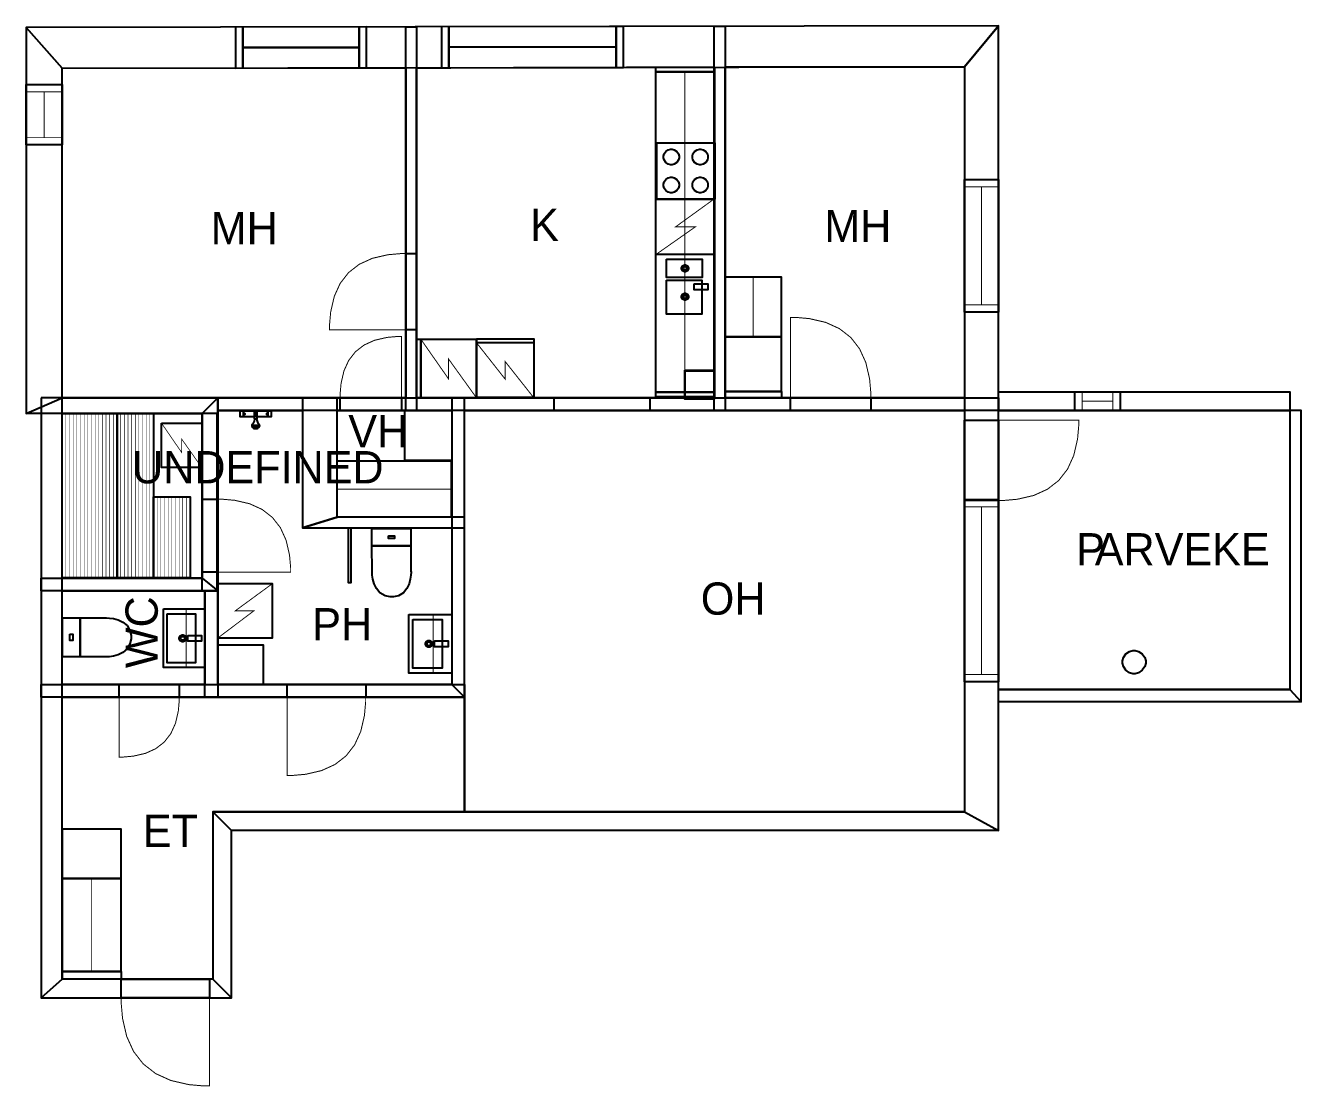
# Model space of a CAD drawing. Extents: x 1.4 to 15.1, y 0 to 11.3.
import ezdxf

# ---------------------------------------------------------------- set-up
doc = ezdxf.new("R2010")
doc.units = 0
doc.layers.get('0').update_dxf_attribs({"linetype": 'CONTINUOUS'})

msp = doc.modelspace()

# ---------------------------------------------------------------- linework, layer by layer
at = {"color": 0}
for points, const_width in [([(11.8216, 11.3091), (1.4496, 11.2925), (1.83501, 10.8556), (11.457, 10.871), (11.8216, 11.3091)], 0.00208), ([(1.4496, 11.2925), (1.4496, 7.17692), (1.83501, 7.34358), (1.83501, 10.8556), (1.4496, 11.2925)], 0.00208), ([(5.07904, 11.2983), (3.68272, 11.2961), (3.68343, 10.8586), (5.07981, 10.8608), (5.07904, 11.2983)], 0.01042), ([(5.07904, 11.2983), (3.68272, 11.2961), (3.68343, 10.8586), (5.07981, 10.8608), (5.07904, 11.2983)], 0.01042), ([(5.49854, 11.2989), (5.61312, 11.2989), (5.61312, 7.20817), (5.49854, 7.20817), (5.49854, 11.2989)], 0.00208), ([(7.81988, 11.3027), (5.88053, 11.2995), (5.88113, 10.862), (7.82064, 10.8652), (7.81988, 11.3027)], 0.01042), ([(7.81988, 11.3027), (5.88053, 11.2995), (5.88113, 10.862), (7.82064, 10.8652), (7.81988, 11.3027)], 0.01042), ([(8.78939, 11.3043), (8.90397, 11.3043), (8.90397, 7.20817), (8.78939, 7.20817), (8.78939, 11.3043)], 0.00208), ([(11.8216, 2.73122), (11.8216, 11.3091), (11.457, 10.871), (11.457, 2.92914), (11.8216, 2.73122)], 0.00208), ([(8.16721, 10.8179), (8.16721, 7.403), (8.79221, 7.403), (8.79221, 10.8179), (8.16721, 10.8179)], 0.01042), ([(8.16721, 10.8663), (8.16721, 10.8176), (8.79221, 10.8176), (8.79221, 10.8663), (8.16721, 10.8663)], 0.00487), ([(8.47689, 10.8197), (8.47689, 7.403), (8.78939, 7.403), (8.78939, 10.8197), (8.47689, 10.8197)], 0.01042), ([(1.4496, 10.6847), (1.83501, 10.6847), (1.83501, 10.0382), (1.4496, 10.0382), (1.4496, 10.6847)], 0.01042), ([(1.4496, 10.6847), (1.83501, 10.6847), (1.83501, 10.0382), (1.4496, 10.0382), (1.4496, 10.6847)], 0.01042), ([(8.17632, 10.0612), (8.17632, 9.46213), (8.79465, 9.46213), (8.79465, 10.0612), (8.17632, 10.0612)], 0.01042), ([(8.33057, 9.82769), (8.32243, 9.82769), (8.29813, 9.83425), (8.27165, 9.85211), (8.25375, 9.87858), (8.24724, 9.90294), (8.24724, 9.91103), (8.24724, 9.91917), (8.25375, 9.94347), (8.27165, 9.96994), (8.29813, 9.98785), (8.32243, 9.99436), (8.33057, 9.99436), (8.33865, 9.99436), (8.36301, 9.98785), (8.38949, 9.96994), (8.40733, 9.94347), (8.4139, 9.91917), (8.4139, 9.91103), (8.4139, 9.90294), (8.40733, 9.87858), (8.38949, 9.85211), (8.36301, 9.83425), (8.33865, 9.82769), (8.33057, 9.82769)], 0.01042), ([(8.63917, 9.82769), (8.63103, 9.82769), (8.60672, 9.83425), (8.58024, 9.85211), (8.56233, 9.87858), (8.55583, 9.90294), (8.55583, 9.91103), (8.55583, 9.91917), (8.56233, 9.94347), (8.58024, 9.96994), (8.60672, 9.98785), (8.63103, 9.99436), (8.63917, 9.99436), (8.64725, 9.99436), (8.6716, 9.98785), (8.69808, 9.96994), (8.71593, 9.94347), (8.7225, 9.91917), (8.7225, 9.91103), (8.7225, 9.90294), (8.71593, 9.87858), (8.69808, 9.85211), (8.6716, 9.83425), (8.64725, 9.82769), (8.63917, 9.82769)], 0.01042), ([(8.33057, 9.52843), (8.32243, 9.52843), (8.29813, 9.535), (8.27165, 9.55285), (8.25375, 9.57932), (8.24724, 9.60368), (8.24724, 9.61176), (8.24724, 9.6199), (8.25375, 9.64421), (8.27165, 9.67068), (8.29813, 9.68858), (8.32243, 9.6951), (8.33057, 9.6951), (8.33865, 9.6951), (8.36301, 9.68858), (8.38949, 9.67068), (8.40733, 9.64421), (8.4139, 9.6199), (8.4139, 9.61176), (8.4139, 9.60368), (8.40733, 9.57932), (8.38949, 9.55285), (8.36301, 9.535), (8.33865, 9.52843), (8.33057, 9.52843)], 0.01042), ([(8.63917, 9.52843), (8.63103, 9.52843), (8.60672, 9.535), (8.58024, 9.55285), (8.56233, 9.57932), (8.55583, 9.60368), (8.55583, 9.61176), (8.55583, 9.6199), (8.56233, 9.64421), (8.58024, 9.67068), (8.60672, 9.68858), (8.63103, 9.6951), (8.63917, 9.6951), (8.64725, 9.6951), (8.6716, 9.68858), (8.69808, 9.67068), (8.71593, 9.64421), (8.7225, 9.6199), (8.7225, 9.61176), (8.7225, 9.60368), (8.71593, 9.57932), (8.69808, 9.55285), (8.6716, 9.535), (8.64725, 9.52843), (8.63917, 9.52843)], 0.01042), ([(11.457, 9.67165), (11.8216, 9.67165), (11.8216, 8.25489), (11.457, 8.25489), (11.457, 9.67165)], 0.01042), ([(11.457, 9.67165), (11.8216, 9.67165), (11.8216, 8.25489), (11.457, 8.25489), (11.457, 9.67165)], 0.01042), ([(8.16721, 9.46169), (8.16721, 8.86947), (8.78663, 8.86947), (8.78663, 9.46169), (8.16721, 9.46169)], 0.00987), ([(5.49854, 8.88081), (5.4509, 8.88081), (5.30811, 8.86811), (5.14307, 8.83003), (5.00342, 8.76654), (4.88917, 8.67768), (4.80029, 8.56342), (4.73682, 8.42378), (4.69874, 8.25874), (4.68604, 8.11594), (4.68604, 8.06831), (5.49854, 8.06831), (5.49854, 8.88081)], 0.01042), ([(5.49854, 8.88081), (5.61312, 8.88081), (5.61312, 8.06831), (5.49854, 8.06831), (5.49854, 8.88081)], 0.01042), ([(5.49854, 8.88081), (5.61312, 8.88081), (5.61312, 8.06831), (5.49854, 8.06831), (5.49854, 8.88081)], 0.01042), ([(8.27989, 8.82058), (8.27989, 8.62537), (8.65907, 8.62537), (8.65907, 8.82058), (8.27989, 8.82058)], 0.01042), ([(8.47667, 8.68653), (8.47021, 8.68653), (8.45085, 8.69721), (8.44021, 8.71658), (8.44021, 8.72299), (8.44021, 8.72944), (8.45085, 8.74881), (8.47021, 8.75944), (8.47667, 8.75944), (8.48307, 8.75944), (8.50244, 8.74881), (8.51313, 8.72944), (8.51313, 8.72299), (8.51313, 8.71658), (8.50244, 8.69721), (8.48307, 8.68653), (8.47667, 8.68653)], 0.00833), ([(8.47667, 8.70215), (8.47299, 8.70215), (8.46192, 8.70828), (8.45583, 8.71935), (8.45583, 8.72299), (8.45583, 8.72667), (8.46192, 8.73774), (8.47299, 8.74382), (8.47667, 8.74382), (8.48031, 8.74382), (8.49138, 8.73774), (8.4975, 8.72667), (8.4975, 8.72299), (8.4975, 8.71935), (8.49138, 8.70828), (8.48031, 8.70215), (8.47667, 8.70215)], 0.00833), ([(8.27897, 8.59603), (8.27897, 8.23475), (8.65799, 8.23475), (8.65799, 8.59603), (8.27897, 8.59603)], 0.01042), ([(8.90446, 8.63108), (8.90446, 7.99451), (9.50271, 7.99451), (9.50271, 8.63108), (8.90446, 8.63108)], 0.01042), ([(8.47667, 8.38385), (8.47021, 8.38385), (8.45085, 8.39453), (8.44021, 8.4139), (8.44021, 8.42031), (8.44021, 8.42676), (8.45085, 8.44612), (8.47021, 8.45676), (8.47667, 8.45676), (8.48307, 8.45676), (8.50244, 8.44612), (8.51313, 8.42676), (8.51313, 8.42031), (8.51313, 8.4139), (8.50244, 8.39453), (8.48307, 8.38385), (8.47667, 8.38385)], 0.00833), ([(8.47667, 8.39947), (8.47299, 8.39947), (8.46192, 8.4056), (8.45583, 8.41667), (8.45583, 8.42031), (8.45583, 8.42399), (8.46192, 8.43506), (8.47299, 8.44114), (8.47667, 8.44114), (8.48031, 8.44114), (8.49138, 8.43506), (8.4975, 8.42399), (8.4975, 8.42031), (8.4975, 8.41667), (8.49138, 8.4056), (8.48031, 8.39947), (8.47667, 8.39947)], 0.00833), ([(8.57329, 8.55697), (8.57329, 8.49447), (8.71912, 8.49447), (8.71912, 8.55697), (8.57329, 8.55697)], 0.01042), ([(10.4592, 7.34358), (10.4592, 7.39382), (10.4459, 7.54449), (10.4057, 7.71858), (10.3387, 7.86589), (10.245, 7.98643), (10.1245, 8.08018), (9.97715, 8.14714), (9.80306, 8.18733), (9.6524, 8.20068), (9.60221, 8.20068), (9.60221, 7.34358), (10.4592, 7.34358)], 0.01042), ([(4.79926, 7.34358), (4.79926, 7.38189), (4.80946, 7.49681), (4.84006, 7.6295), (4.89111, 7.74181), (4.96262, 7.83371), (5.05447, 7.90522), (5.16678, 7.95628), (5.29953, 7.98687), (5.41439, 7.99707), (5.45269, 7.99707), (5.45269, 7.34358), (4.79926, 7.34358)], 0.01042), ([(5.61615, 7.96858), (5.65842, 7.96858), (5.65842, 7.34358), (5.61615, 7.34358), (5.61615, 7.96858)], 0.00423), ([(5.65842, 7.96892), (6.25256, 7.96892), (6.25256, 7.34392), (5.65842, 7.34392), (5.65842, 7.96892)], 0.0099), ([(6.25256, 7.96989), (6.86356, 7.96989), (6.86356, 7.34489), (6.25256, 7.34489), (6.25256, 7.96989)], 0.01018), ([(6.25256, 7.96989), (6.86356, 7.96989), (6.86356, 7.92822), (6.25256, 7.92822), (6.25256, 7.96989)], 0.01018), ([(8.90511, 7.99451), (8.90511, 7.4101), (9.50429, 7.4101), (9.50429, 7.99451), (8.90511, 7.99451)], 0.01042), ([(8.47657, 7.63894), (8.78939, 7.63894), (8.78939, 7.32975), (8.47657, 7.32975), (8.47657, 7.63894)], 0.00208), ([(4.79926, 7.34358), (5.45269, 7.34358), (5.45269, 7.20817), (4.79926, 7.20817), (4.79926, 7.34358)], 0.01042), ([(4.79926, 7.34358), (5.45269, 7.34358), (5.45269, 7.20817), (4.79926, 7.20817), (4.79926, 7.34358)], 0.01042), ([(7.08051, 7.34358), (8.10146, 7.34358), (8.10146, 7.20817), (7.08051, 7.20817), (7.08051, 7.34358)], 0.01042), ([(8.16721, 7.40474), (8.16721, 7.35183), (8.79221, 7.35183), (8.79221, 7.40474), (8.16721, 7.40474)], 0.00529), ([(8.90647, 7.4101), (8.90647, 7.34364), (9.50549, 7.34364), (9.50549, 7.4101), (8.90647, 7.4101)], 0.00665), ([(9.60221, 7.34358), (10.4592, 7.34358), (10.4592, 7.20817), (9.60221, 7.20817), (9.60221, 7.34358)], 0.01042), ([(9.60221, 7.34358), (10.4592, 7.34358), (10.4592, 7.20817), (9.60221, 7.20817), (9.60221, 7.34358)], 0.01042), ([(11.8216, 7.40608), (14.9282, 7.40608), (14.9282, 7.20817), (11.8216, 7.20817), (11.8216, 7.40608)], 0.00208), ([(12.6358, 7.40608), (13.1194, 7.40608), (13.1194, 7.20817), (12.6358, 7.20817), (12.6358, 7.40608)], 0.01042), ([(12.6358, 7.40608), (13.1194, 7.40608), (13.1194, 7.20817), (12.6358, 7.20817), (12.6358, 7.40608)], 0.01042), ([(1.83501, 7.34358), (3.49365, 7.34358), (3.49365, 7.17692), (1.4496, 7.17692), (1.83501, 7.34358)], 0.00208), ([(1.61301, 7.34358), (1.61301, 0.94651), (1.83501, 1.14442), (1.83501, 7.34358), (1.61301, 7.34358)], 0.00208), ([(3.49365, 7.34358), (3.49365, 5.28467), (3.32699, 5.28467), (3.32699, 7.17692), (3.49365, 7.34358)], 0.00208), ([(3.49365, 7.34358), (11.8216, 7.34358), (11.8216, 7.20817), (3.49365, 7.20817), (3.49365, 7.34358)], 0.00208), ([(4.39811, 7.34358), (4.39811, 5.95578), (4.76753, 6.07036), (4.76753, 7.34358), (4.39811, 7.34358)], 0.00208), ([(5.48822, 7.20822), (5.48822, 6.67437), (5.98947, 6.67437), (5.98947, 7.20822), (5.48822, 7.20822)], 0.01042), ([(5.98947, 7.34358), (5.98947, 4.28754), (6.12489, 4.15213), (6.12489, 7.34358), (5.98947, 7.34358)], 0.00208), ([(1.83599, 7.17692), (1.83599, 5.42497), (2.42003, 5.42497), (2.42003, 7.17692), (1.83599, 7.17692)], 0.01042), ([(2.42008, 7.17692), (2.42008, 5.42497), (2.80946, 5.42497), (2.80946, 7.17692), (2.42008, 7.17692)], 0.01042), ([(3.73481, 7.20301), (3.76812, 7.20301), (3.76812, 7.13949), (3.73481, 7.13949), (3.73481, 7.20301)], 0.01042), ([(3.76812, 7.17074), (3.77132, 7.17199), (3.78097, 7.17583), (3.78375, 7.17697), (3.78375, 7.17697), (3.78375, 7.17557), (3.78375, 7.17128), (3.78375, 7.16699), (3.78375, 7.16553), (3.78375, 7.16553), (3.78136, 7.16618), (3.77138, 7.1696), (3.76812, 7.17074)], 0.01042), ([(3.76812, 7.20301), (3.88482, 7.20301), (3.88482, 7.13949), (3.76812, 7.13949), (3.76812, 7.20301)], 0.01042), ([(3.88482, 7.20301), (3.91292, 7.20301), (3.91292, 7.11968), (3.90587, 7.11968), (3.89008, 7.11968), (3.88482, 7.11968), (3.88482, 7.14051), (3.88482, 7.18739), (3.88482, 7.20301)], 0.01042), ([(3.91292, 7.20301), (4.02957, 7.20301), (4.02957, 7.13949), (3.91292, 7.13949), (3.91292, 7.20301)], 0.01042), ([(4.02854, 7.17074), (4.02528, 7.17199), (4.01563, 7.17583), (4.01292, 7.17697), (4.01292, 7.17697), (4.01292, 7.17557), (4.01292, 7.17128), (4.01292, 7.16699), (4.01292, 7.16553), (4.01292, 7.16553), (4.01525, 7.16618), (4.02522, 7.1696), (4.02854, 7.17074)], 0.01042), ([(4.02854, 7.20301), (4.06396, 7.20301), (4.06396, 7.13949), (4.02854, 7.13949), (4.02854, 7.20301)], 0.01042), ([(11.457, 7.10319), (11.8216, 7.10319), (11.8216, 6.24789), (11.457, 6.24789), (11.457, 7.10319)], 0.01042), ([(11.457, 7.10319), (11.8216, 7.10319), (11.8216, 6.24789), (11.457, 6.24789), (11.457, 7.10319)], 0.01042), ([(11.8216, 6.24789), (11.8716, 6.24789), (12.022, 6.26129), (12.1958, 6.30138), (12.3427, 6.36817), (12.463, 6.46175), (12.5566, 6.58203), (12.6234, 6.729), (12.6635, 6.90278), (12.6769, 7.05311), (12.6769, 7.10319), (11.8216, 7.10319), (11.8216, 6.24789)], 0.01042), ([(11.8216, 7.20817), (14.9282, 7.20817), (14.9282, 4.23372), (11.8216, 4.23372), (11.8216, 7.20817)], 0.00208), ([(14.9282, 7.20817), (14.9282, 4.23372), (15.0492, 4.10058), (15.0492, 7.20817), (14.9282, 7.20817)], 0.00208), ([(2.89589, 7.07086), (2.89589, 6.59972), (3.32394, 6.59972), (3.32394, 7.07086), (2.89589, 7.07086)], 0.00785), ([(4.76747, 6.66932), (5.98486, 6.66932), (5.98486, 6.07036), (4.76747, 6.07036), (4.76747, 6.66932)], 0.01042), ([(2.80946, 6.28674), (2.80946, 5.42497), (3.19883, 5.42497), (3.19883, 6.28674), (2.80946, 6.28674)], 0.01042), ([(3.32699, 6.26204), (3.49365, 6.26204), (3.49365, 5.48372), (3.32699, 5.48372), (3.32699, 6.26204)], 0.01042), ([(3.32699, 6.26204), (3.49365, 6.26204), (3.49365, 5.48372), (3.32699, 5.48372), (3.32699, 6.26204)], 0.01042), ([(3.49365, 6.26204), (3.53922, 6.26204), (3.67606, 6.24989), (3.83415, 6.21343), (3.96793, 6.15261), (4.07736, 6.06749), (4.16249, 5.95806), (4.22331, 5.82428), (4.25976, 5.66618), (4.27197, 5.52935), (4.27197, 5.48372), (3.49365, 5.48372), (3.49365, 6.26204)], 0.01042), ([(11.457, 6.25797), (11.8216, 6.25797), (11.8216, 4.31592), (11.457, 4.31592), (11.457, 6.25797)], 0.01042), ([(11.457, 6.25797), (11.8216, 6.25797), (11.8216, 4.31592), (11.457, 4.31592), (11.457, 6.25797)], 0.01042), ([(4.39811, 5.95578), (6.12489, 5.95578), (6.12489, 6.07036), (4.76753, 6.07036), (4.39811, 5.95578)], 0.00208), ([(4.88926, 5.95578), (4.91531, 5.95578), (4.91531, 5.37076), (4.88926, 5.37076), (4.88926, 5.95578)], 0.01042), ([(4.88926, 5.95578), (4.91531, 5.95578), (4.91531, 5.37076), (4.88926, 5.37076), (4.88926, 5.95578)], 0.01042), ([(5.13867, 5.95057), (5.55524, 5.95057), (5.55524, 5.76329), (5.13867, 5.76329), (5.13867, 5.95057)], 0.01042), ([(5.31386, 5.87272), (5.38004, 5.87272), (5.38004, 5.84115), (5.31386, 5.84115), (5.31386, 5.87272)], 0.01042), ([(5.55524, 5.49501), (5.55524, 5.49501), (5.55528, 5.48329), (5.55365, 5.45231), (5.54753, 5.40847), (5.53413, 5.35824), (5.51058, 5.308), (5.47412, 5.26417), (5.42193, 5.23318), (5.36887, 5.2214), (5.35124, 5.2214), (5.3329, 5.2214), (5.27806, 5.23318), (5.22396, 5.26417), (5.18614, 5.308), (5.16174, 5.35824), (5.14774, 5.40847), (5.14133, 5.45231), (5.1396, 5.48329), (5.13971, 5.49501), (5.13971, 5.49501), (5.13867, 5.76329), (5.55524, 5.76329), (5.55524, 5.49501)], 0.01042), ([(3.49365, 5.28467), (1.61301, 5.28467), (1.61301, 5.42008), (3.32699, 5.42008), (3.49365, 5.28467)], 0.00208), ([(3.49365, 5.3616), (3.49365, 4.78076), (4.07633, 4.78076), (4.07633, 5.3616), (3.49365, 5.3616)], 0.00968), ([(3.35824, 5.28467), (3.49365, 5.28467), (3.49365, 4.15213), (3.35824, 4.15213), (3.35824, 5.28467)], 0.00208), ([(2.91465, 5.09119), (2.91465, 4.46619), (3.35807, 4.46619), (3.35807, 5.09119), (2.91465, 5.09119)], 0.01042), ([(2.95378, 5.03911), (2.95378, 4.51828), (3.25706, 4.51828), (3.25706, 5.03911), (2.95378, 5.03911)], 0.01042), ([(3.15913, 5.09119), (3.15913, 4.46619), (3.35661, 4.46619), (3.35661, 5.09119), (3.15913, 5.09119)], 0.01042), ([(5.53336, 5.03271), (5.53336, 4.40771), (5.98931, 4.40771), (5.98931, 5.03271), (5.53336, 5.03271)], 0.01042), ([(5.79053, 5.03271), (5.79053, 4.40771), (5.98801, 4.40771), (5.98801, 5.03271), (5.79053, 5.03271)], 0.01042), ([(1.84022, 4.99642), (1.84022, 4.57986), (2.0275, 4.57986), (2.0275, 4.99642), (1.84022, 4.99642)], 0.01042), ([(2.29579, 4.99642), (2.29579, 4.99642), (2.30751, 4.99653), (2.33849, 4.9949), (2.38232, 4.98876), (2.43257, 4.97532), (2.48281, 4.95176), (2.52664, 4.91531), (2.55761, 4.86317), (2.56939, 4.81011), (2.56939, 4.79243), (2.56939, 4.77414), (2.55761, 4.71929), (2.52664, 4.66521), (2.48281, 4.62739), (2.43257, 4.60297), (2.38232, 4.58897), (2.33849, 4.58257), (2.30751, 4.58083), (2.29579, 4.58089), (2.29579, 4.58089), (2.0275, 4.57986), (2.0275, 4.99642), (2.29579, 4.99642)], 0.01042), ([(5.57368, 4.98063), (5.57368, 4.45979), (5.88824, 4.45979), (5.88824, 4.98063), (5.57368, 4.98063)], 0.01042), ([(1.91808, 4.82124), (1.91808, 4.75504), (1.94965, 4.75504), (1.94965, 4.82124), (1.91808, 4.82124)], 0.01042), ([(3.12011, 4.74224), (3.11367, 4.74224), (3.09429, 4.75293), (3.08365, 4.77229), (3.08365, 4.77869), (3.08365, 4.78515), (3.09429, 4.80453), (3.11367, 4.81515), (3.12011, 4.81515), (3.12651, 4.81515), (3.14589, 4.80453), (3.15657, 4.78515), (3.15657, 4.77869), (3.15657, 4.77229), (3.14589, 4.75293), (3.12651, 4.74224), (3.12011, 4.74224)], 0.00833), ([(3.12011, 4.75786), (3.11643, 4.75786), (3.10536, 4.764), (3.09928, 4.77507), (3.09928, 4.77869), (3.09928, 4.78239), (3.10536, 4.79346), (3.11643, 4.79953), (3.12011, 4.79953), (3.12375, 4.79953), (3.13482, 4.79346), (3.14094, 4.78239), (3.14094, 4.77869), (3.14094, 4.77507), (3.13482, 4.764), (3.12375, 4.75786), (3.12011, 4.75786)], 0.00833), ([(3.17524, 4.80994), (3.17524, 4.74744), (3.32107, 4.74744), (3.32107, 4.80994), (3.17524, 4.80994)], 0.01042), ([(3.49365, 4.70882), (3.49365, 4.28754), (3.97949, 4.28754), (3.97949, 4.70882), (3.49365, 4.70882)], 0.01042), ([(5.74463, 4.68375), (5.73817, 4.68375), (5.71881, 4.69444), (5.70817, 4.71382), (5.70817, 4.72021), (5.70817, 4.72667), (5.71881, 4.74604), (5.73817, 4.75667), (5.74463, 4.75667), (5.75103, 4.75667), (5.7704, 4.74604), (5.78108, 4.72667), (5.78108, 4.72021), (5.78108, 4.71382), (5.7704, 4.69444), (5.75103, 4.68375), (5.74463, 4.68375)], 0.00833), ([(5.74463, 4.69938), (5.74094, 4.69938), (5.72987, 4.70551), (5.72379, 4.71658), (5.72379, 4.72021), (5.72379, 4.7239), (5.72987, 4.73497), (5.74094, 4.74104), (5.74463, 4.74104), (5.74826, 4.74104), (5.75933, 4.73497), (5.76546, 4.7239), (5.76546, 4.72021), (5.76546, 4.71658), (5.75933, 4.70551), (5.74826, 4.69938), (5.74463, 4.69938)], 0.00833), ([(5.80544, 4.75146), (5.80544, 4.68896), (5.95128, 4.68896), (5.95128, 4.75146), (5.80544, 4.75146)], 0.01042), ([(6.12489, 4.15213), (1.61301, 4.15213), (1.61301, 4.28754), (5.98947, 4.28754), (6.12489, 4.15213)], 0.00208), ([(2.44385, 4.28754), (3.08376, 4.28754), (3.08376, 4.15213), (2.44385, 4.15213), (2.44385, 4.28754)], 0.01042), ([(2.44385, 4.28754), (3.08376, 4.28754), (3.08376, 4.15213), (2.44385, 4.15213), (2.44385, 4.28754)], 0.01042), ([(4.23562, 4.28754), (5.07189, 4.28754), (5.07189, 4.15213), (4.23562, 4.15213), (4.23562, 4.28754)], 0.01042), ([(4.23562, 4.28754), (5.07189, 4.28754), (5.07189, 4.15213), (4.23562, 4.15213), (4.23562, 4.28754)], 0.01042), ([(15.0492, 4.10058), (11.8216, 4.10058), (11.8216, 4.23372), (14.9282, 4.23372), (15.0492, 4.10058)], 0.00208), ([(3.08376, 4.15213), (3.08376, 4.11464), (3.07374, 4.00217), (3.04372, 3.87218), (2.99376, 3.76221), (2.92378, 3.67225), (2.83376, 3.60226), (2.72379, 3.55231), (2.59381, 3.52229), (2.48133, 3.51226), (2.44385, 3.51226), (2.44385, 4.15213), (3.08376, 4.15213)], 0.01042), ([(5.07189, 4.15213), (5.07189, 4.10314), (5.05881, 3.95617), (5.01958, 3.78629), (4.95426, 3.64258), (4.86279, 3.52501), (4.74517, 3.43354), (4.60146, 3.36822), (4.43158, 3.329), (4.28461, 3.31592), (4.23562, 3.31592), (4.23562, 4.15213), (5.07189, 4.15213)], 0.01042), ([(3.44168, 2.92914), (11.457, 2.92914), (11.8216, 2.73122), (3.6396, 2.73122), (3.44168, 2.92914)], 0.00208), ([(3.6396, 0.94651), (3.6396, 2.73122), (3.44168, 2.92914), (3.44168, 1.14442), (3.6396, 0.94651)], 0.00208), ([(1.83729, 2.74621), (1.83729, 2.21821), (2.46229, 2.21821), (2.46229, 2.74621), (1.83729, 2.74621)], 0.01042), ([(1.83729, 2.21821), (1.83729, 1.22521), (2.46229, 1.22521), (2.46229, 2.21821), (1.83729, 2.21821)], 0.01042), ([(1.8386, 1.22521), (1.8386, 1.14448), (2.4636, 1.14448), (2.4636, 1.22521), (1.8386, 1.22521)], 0.00807), ([(1.61301, 0.94651), (3.6396, 0.94651), (3.44168, 1.14442), (1.83501, 1.14442), (1.61301, 0.94651)], 0.00208), ([(2.46446, 1.14442), (3.40533, 1.14442), (3.40533, 0.94651), (2.46446, 0.94651), (2.46446, 1.14442)], 0.01042), ([(2.46446, 1.14442), (3.40533, 1.14442), (3.40533, 0.94651), (2.46446, 0.94651), (2.46446, 1.14442)], 0.01042), ([(2.46446, 0.94651), (2.46446, 0.89138), (2.47911, 0.72602), (2.52322, 0.53494), (2.59674, 0.37321), (2.69965, 0.24094), (2.83197, 0.13802), (2.99371, 0.06451), (3.18479, 0.0204), (3.35015, 0.0057), (3.40533, 0.0057), (3.40533, 0.94651), (2.46446, 0.94651)], 0.01042)]:
    msp.add_lwpolyline(points, close=True, dxfattribs=dict(at, const_width=const_width))
for points in [[(11.8216, 11.3091), (1.4496, 11.2925), (1.83501, 10.8556), (11.457, 10.871), (11.8216, 11.3091)], [(5.49854, 11.2989), (5.61312, 11.2989), (5.61312, 7.20817), (5.49854, 7.20817), (5.49854, 11.2989)], [(8.78939, 11.3043), (8.90397, 11.3043), (8.90397, 7.20817), (8.78939, 7.20817), (8.78939, 11.3043)], [(11.8216, 2.73122), (11.8216, 11.3091), (11.457, 10.871), (11.457, 2.92914), (11.8216, 2.73122)], [(1.4496, 11.2925), (1.4496, 7.17692), (1.83501, 7.34358), (1.83501, 10.8556), (1.4496, 11.2925)], [(8.47657, 7.63894), (8.78939, 7.63894), (8.78939, 7.32975), (8.47657, 7.32975), (8.47657, 7.63894)], [(11.8216, 7.40608), (14.9282, 7.40608), (14.9282, 7.20817), (11.8216, 7.20817), (11.8216, 7.40608)], [(1.83501, 7.34358), (3.49365, 7.34358), (3.49365, 7.17692), (1.4496, 7.17692), (1.83501, 7.34358)], [(1.61301, 7.34358), (1.61301, 0.94651), (1.83501, 1.14442), (1.83501, 7.34358), (1.61301, 7.34358)], [(3.49365, 7.34358), (3.49365, 5.28467), (3.32699, 5.28467), (3.32699, 7.17692), (3.49365, 7.34358)], [(3.49365, 7.34358), (11.8216, 7.34358), (11.8216, 7.20817), (3.49365, 7.20817), (3.49365, 7.34358)], [(4.39811, 7.34358), (4.39811, 5.95578), (4.76753, 6.07036), (4.76753, 7.34358), (4.39811, 7.34358)], [(5.98947, 7.34358), (5.98947, 4.28754), (6.12489, 4.15213), (6.12489, 7.34358), (5.98947, 7.34358)], [(4.39811, 5.95578), (6.12489, 5.95578), (6.12489, 6.07036), (4.76753, 6.07036), (4.39811, 5.95578)], [(3.49365, 5.28467), (1.61301, 5.28467), (1.61301, 5.42008), (3.32699, 5.42008), (3.49365, 5.28467)], [(3.35824, 5.28467), (3.49365, 5.28467), (3.49365, 4.15213), (3.35824, 4.15213), (3.35824, 5.28467)], [(13.3902, 4.52539), (13.3902, 4.51335), (13.3804, 4.47721), (13.3539, 4.43788), (13.3146, 4.41135), (13.2784, 4.40158), (13.2664, 4.40158), (13.2543, 4.40158), (13.2182, 4.41135), (13.1788, 4.43788), (13.1523, 4.47721), (13.1426, 4.51335), (13.1426, 4.52539), (13.1426, 4.53749), (13.1523, 4.57362), (13.1788, 4.61296), (13.2182, 4.63949), (13.2543, 4.64919), (13.2664, 4.64919), (13.2784, 4.64919), (13.3146, 4.63949), (13.3539, 4.61296), (13.3804, 4.57362), (13.3902, 4.53749), (13.3902, 4.52539)], [(6.12489, 4.15213), (1.61301, 4.15213), (1.61301, 4.28754), (5.98947, 4.28754), (6.12489, 4.15213)], [(3.6396, 0.94651), (3.6396, 2.73122), (3.44168, 2.92914), (3.44168, 1.14442), (3.6396, 0.94651)], [(3.44168, 2.92914), (11.457, 2.92914), (11.8216, 2.73122), (3.6396, 2.73122), (3.44168, 2.92914)], [(1.61301, 0.94651), (3.6396, 0.94651), (3.44168, 1.14442), (1.83501, 1.14442), (1.61301, 0.94651)]]:
    msp.add_lwpolyline(points, close=True, dxfattribs=at)
at = {"color": 7}
for points in [[(5.07904, 11.2983), (3.68272, 11.2961), (3.68343, 10.8586), (5.07981, 10.8608), (5.07904, 11.2983)], [(5.07904, 11.2983), (3.68272, 11.2961), (3.68343, 10.8586), (5.07981, 10.8608), (5.07904, 11.2983)], [(3.76085, 11.2962), (3.76156, 10.8587)], [(5.00092, 11.2982), (5.00168, 10.8607)], [(7.81988, 11.3027), (5.88053, 11.2995), (5.88113, 10.862), (7.82064, 10.8652), (7.81988, 11.3027)], [(7.81988, 11.3027), (5.88053, 11.2995), (5.88113, 10.862), (7.82064, 10.8652), (7.81988, 11.3027)], [(5.95865, 11.2997), (5.95925, 10.8622)], [(7.74175, 11.3026), (7.74251, 10.8651)], [(5.00131, 11.0794), (3.76118, 11.0775)], [(7.74214, 11.0838), (5.95899, 11.0809)], [(5.49854, 7.34358), (1.83501, 7.34358), (1.83501, 10.8556), (5.49854, 10.8611), (5.49854, 7.34358)], [(8.78939, 7.62799), (8.47689, 7.62799), (8.47689, 7.34358), (5.61312, 7.34358), (5.61312, 10.8611), (5.97917, 10.8611), (8.78939, 10.871), (8.78939, 7.62799)], [(8.16721, 10.8663), (8.79221, 10.8663), (8.79221, 10.8176), (8.16721, 10.8176), (8.16721, 10.8663)], [(8.16721, 10.8179), (8.79221, 10.8179), (8.79221, 7.403), (8.16721, 7.403), (8.16721, 10.8179)], [(8.90397, 10.871), (11.457, 10.871), (11.457, 7.34358), (8.90397, 7.34358), (8.90397, 10.871)], [(1.4496, 10.6847), (1.83501, 10.6847), (1.83501, 10.0382), (1.4496, 10.0382), (1.4496, 10.6847)], [(1.4496, 10.6847), (1.83501, 10.6847), (1.83501, 10.0382), (1.4496, 10.0382), (1.4496, 10.6847)], [(8.17632, 10.0612), (8.79465, 10.0612), (8.79465, 9.46213), (8.17632, 9.46213), (8.17632, 10.0612)], [(8.33057, 9.82769), (8.32243, 9.82769), (8.29813, 9.83425), (8.27165, 9.85211), (8.25375, 9.87858), (8.24724, 9.90294), (8.24724, 9.91103), (8.24724, 9.91917), (8.25375, 9.94347), (8.27165, 9.96994), (8.29813, 9.98785), (8.32243, 9.99436), (8.33057, 9.99436), (8.33865, 9.99436), (8.36301, 9.98785), (8.38949, 9.96994), (8.40733, 9.94347), (8.4139, 9.91917), (8.4139, 9.91103), (8.4139, 9.90294), (8.40733, 9.87858), (8.38949, 9.85211), (8.36301, 9.83425), (8.33865, 9.82769), (8.33057, 9.82769)], [(8.63917, 9.82769), (8.63103, 9.82769), (8.60672, 9.83425), (8.58024, 9.85211), (8.56233, 9.87858), (8.55583, 9.90294), (8.55583, 9.91103), (8.55583, 9.91917), (8.56233, 9.94347), (8.58024, 9.96994), (8.60672, 9.98785), (8.63103, 9.99436), (8.63917, 9.99436), (8.64725, 9.99436), (8.6716, 9.98785), (8.69808, 9.96994), (8.71593, 9.94347), (8.7225, 9.91917), (8.7225, 9.91103), (8.7225, 9.90294), (8.71593, 9.87858), (8.69808, 9.85211), (8.6716, 9.83425), (8.64725, 9.82769), (8.63917, 9.82769)], [(8.33057, 9.52843), (8.32243, 9.52843), (8.29813, 9.535), (8.27165, 9.55285), (8.25375, 9.57932), (8.24724, 9.60368), (8.24724, 9.61176), (8.24724, 9.6199), (8.25375, 9.64421), (8.27165, 9.67068), (8.29813, 9.68858), (8.32243, 9.6951), (8.33057, 9.6951), (8.33865, 9.6951), (8.36301, 9.68858), (8.38949, 9.67068), (8.40733, 9.64421), (8.4139, 9.6199), (8.4139, 9.61176), (8.4139, 9.60368), (8.40733, 9.57932), (8.38949, 9.55285), (8.36301, 9.535), (8.33865, 9.52843), (8.33057, 9.52843)], [(8.63917, 9.52843), (8.63103, 9.52843), (8.60672, 9.535), (8.58024, 9.55285), (8.56233, 9.57932), (8.55583, 9.60368), (8.55583, 9.61176), (8.55583, 9.6199), (8.56233, 9.64421), (8.58024, 9.67068), (8.60672, 9.68858), (8.63103, 9.6951), (8.63917, 9.6951), (8.64725, 9.6951), (8.6716, 9.68858), (8.69808, 9.67068), (8.71593, 9.64421), (8.7225, 9.6199), (8.7225, 9.61176), (8.7225, 9.60368), (8.71593, 9.57932), (8.69808, 9.55285), (8.6716, 9.535), (8.64725, 9.52843), (8.63917, 9.52843)], [(11.457, 9.67165), (11.8216, 9.67165), (11.8216, 8.25489), (11.457, 8.25489), (11.457, 9.67165)], [(11.457, 9.67165), (11.8216, 9.67165), (11.8216, 8.25489), (11.457, 8.25489), (11.457, 9.67165)], [(8.16721, 9.46169), (8.78663, 9.46169), (8.78663, 8.86947), (8.16721, 8.86947), (8.16721, 9.46169)], [(5.49854, 8.88081), (5.61312, 8.88081), (5.61312, 8.06831), (5.49854, 8.06831), (5.49854, 8.88081)], [(5.49854, 8.88081), (5.61312, 8.88081), (5.61312, 8.06831), (5.49854, 8.06831), (5.49854, 8.88081)], [(8.27989, 8.82058), (8.65907, 8.82058), (8.65907, 8.62537), (8.27989, 8.62537), (8.27989, 8.82058)], [(8.47667, 8.68653), (8.47021, 8.68653), (8.45085, 8.69721), (8.44021, 8.71658), (8.44021, 8.72299), (8.44021, 8.72944), (8.45085, 8.74881), (8.47021, 8.75944), (8.47667, 8.75944), (8.48307, 8.75944), (8.50244, 8.74881), (8.51313, 8.72944), (8.51313, 8.72299), (8.51313, 8.71658), (8.50244, 8.69721), (8.48307, 8.68653), (8.47667, 8.68653)], [(8.47667, 8.70215), (8.47299, 8.70215), (8.46192, 8.70828), (8.45583, 8.71935), (8.45583, 8.72299), (8.45583, 8.72667), (8.46192, 8.73774), (8.47299, 8.74382), (8.47667, 8.74382), (8.48031, 8.74382), (8.49138, 8.73774), (8.4975, 8.72667), (8.4975, 8.72299), (8.4975, 8.71935), (8.49138, 8.70828), (8.48031, 8.70215), (8.47667, 8.70215)], [(8.27897, 8.59603), (8.65799, 8.59603), (8.65799, 8.23475), (8.27897, 8.23475), (8.27897, 8.59603)], [(8.90446, 8.63108), (9.50271, 8.63108), (9.50271, 7.99451), (8.90446, 7.99451), (8.90446, 8.63108)], [(8.47667, 8.38385), (8.47021, 8.38385), (8.45085, 8.39453), (8.44021, 8.4139), (8.44021, 8.42031), (8.44021, 8.42676), (8.45085, 8.44612), (8.47021, 8.45676), (8.47667, 8.45676), (8.48307, 8.45676), (8.50244, 8.44612), (8.51313, 8.42676), (8.51313, 8.42031), (8.51313, 8.4139), (8.50244, 8.39453), (8.48307, 8.38385), (8.47667, 8.38385)], [(8.47667, 8.39947), (8.47299, 8.39947), (8.46192, 8.4056), (8.45583, 8.41667), (8.45583, 8.42031), (8.45583, 8.42399), (8.46192, 8.43506), (8.47299, 8.44114), (8.47667, 8.44114), (8.48031, 8.44114), (8.49138, 8.43506), (8.4975, 8.42399), (8.4975, 8.42031), (8.4975, 8.41667), (8.49138, 8.4056), (8.48031, 8.39947), (8.47667, 8.39947)], [(8.57329, 8.55697), (8.71912, 8.55697), (8.71912, 8.49447), (8.57329, 8.49447), (8.57329, 8.55697)], [(5.61615, 7.96858), (5.65842, 7.96858), (5.65842, 7.34358), (5.61615, 7.34358), (5.61615, 7.96858)], [(5.65842, 7.96892), (6.25256, 7.96892), (6.25256, 7.34392), (5.65842, 7.34392), (5.65842, 7.96892)], [(6.25256, 7.96989), (6.86356, 7.96989), (6.86356, 7.34489), (6.25256, 7.34489), (6.25256, 7.96989)], [(6.25256, 7.96989), (6.86356, 7.96989), (6.86356, 7.92822), (6.25256, 7.92822), (6.25256, 7.96989)], [(8.90511, 7.99451), (9.50429, 7.99451), (9.50429, 7.4101), (8.90511, 7.4101), (8.90511, 7.99451)], [(8.16721, 7.40474), (8.79221, 7.40474), (8.79221, 7.35183), (8.16721, 7.35183), (8.16721, 7.40474)], [(8.90647, 7.4101), (9.50549, 7.4101), (9.50549, 7.34364), (8.90647, 7.34364), (8.90647, 7.4101)], [(12.6358, 7.40608), (13.1194, 7.40608), (13.1194, 7.20817), (12.6358, 7.20817), (12.6358, 7.40608)], [(12.6358, 7.40608), (13.1194, 7.40608), (13.1194, 7.20817), (12.6358, 7.20817), (12.6358, 7.40608)], [(4.79926, 7.34358), (5.45269, 7.34358), (5.45269, 7.20817), (4.79926, 7.20817), (4.79926, 7.34358)], [(4.79926, 7.34358), (5.45269, 7.34358), (5.45269, 7.20817), (4.79926, 7.20817), (4.79926, 7.34358)], [(7.08051, 7.34358), (8.10146, 7.34358), (8.10146, 7.20817), (7.08051, 7.20817), (7.08051, 7.34358)], [(7.08051, 7.34358), (8.10146, 7.34358), (8.10146, 7.20817), (7.08051, 7.20817), (7.08051, 7.34358)], [(9.60221, 7.34358), (10.4592, 7.34358), (10.4592, 7.20817), (9.60221, 7.20817), (9.60221, 7.34358)], [(9.60221, 7.34358), (10.4592, 7.34358), (10.4592, 7.20817), (9.60221, 7.20817), (9.60221, 7.34358)], [(1.83501, 7.17692), (3.32699, 7.17692), (3.32699, 5.42008), (1.83501, 5.42008), (1.83501, 7.17692)], [(1.83599, 7.17692), (2.42003, 7.17692), (2.42003, 5.42497), (1.83599, 5.42497), (1.83599, 7.17692)], [(2.42008, 7.17692), (2.80946, 7.17692), (2.80946, 5.42497), (2.42008, 5.42497), (2.42008, 7.17692)], [(4.39811, 5.95578), (5.98947, 5.95578), (5.98947, 4.28754), (3.49365, 4.28754), (3.49365, 5.28467), (3.48958, 5.28819), (3.48958, 7.17361), (3.49365, 7.17692), (3.49365, 7.20817), (4.39811, 7.20817), (4.39811, 5.95578)], [(3.73481, 7.20301), (3.76812, 7.20301), (3.76812, 7.13949), (3.73481, 7.13949), (3.73481, 7.20301)], [(3.76812, 7.20301), (3.88482, 7.20301), (3.88482, 7.13949), (3.76812, 7.13949), (3.76812, 7.20301)], [(3.76812, 7.17074), (3.77132, 7.17199), (3.78097, 7.17583), (3.78375, 7.17697), (3.78375, 7.17697), (3.78375, 7.17557), (3.78375, 7.17128), (3.78375, 7.16699), (3.78375, 7.16553), (3.78375, 7.16553), (3.78136, 7.16618), (3.77138, 7.1696), (3.76812, 7.17074)], [(3.88482, 7.11968), (3.88482, 7.11339), (3.88113, 7.09446), (3.87121, 7.07206), (3.86811, 7.0676), (3.86708, 7.06608), (3.85688, 7.05143), (3.85667, 7.04986), (3.85612, 7.04704), (3.86029, 7.03049), (3.87696, 7.01764), (3.88271, 7.01654), (3.884, 7.01633), (3.89551, 7.01551), (3.89936, 7.01551), (3.89833, 7.01551), (3.90246, 7.01551), (3.91368, 7.01633), (3.91499, 7.01654), (3.92068, 7.01764), (3.93739, 7.03049), (3.94151, 7.04704), (3.94103, 7.04986), (3.94075, 7.05143), (3.93061, 7.06608), (3.92958, 7.0676), (3.92643, 7.07206), (3.91656, 7.09446), (3.91292, 7.11339), (3.91292, 7.11968)], [(3.88482, 7.20301), (3.91292, 7.20301), (3.91292, 7.11968), (3.90587, 7.11968), (3.89008, 7.11968), (3.88482, 7.11968), (3.88482, 7.14051), (3.88482, 7.18739), (3.88482, 7.20301)], [(3.91292, 7.20301), (4.02957, 7.20301), (4.02957, 7.13949), (3.91292, 7.13949), (3.91292, 7.20301)], [(4.02854, 7.17074), (4.02528, 7.17199), (4.01563, 7.17583), (4.01292, 7.17697), (4.01292, 7.17697), (4.01292, 7.17557), (4.01292, 7.17128), (4.01292, 7.16699), (4.01292, 7.16553), (4.01292, 7.16553), (4.01525, 7.16618), (4.02522, 7.1696), (4.02854, 7.17074)], [(4.02854, 7.20301), (4.06396, 7.20301), (4.06396, 7.13949), (4.02854, 7.13949), (4.02854, 7.20301)], [(4.76753, 7.20817), (5.98947, 7.20817), (5.98947, 6.07036), (4.76753, 6.07036), (4.76753, 7.20817)], [(5.48822, 7.20822), (5.98947, 7.20822), (5.98947, 6.67437), (5.48822, 6.67437), (5.48822, 7.20822)], [(6.12489, 7.20817), (11.457, 7.20817), (11.457, 2.92914), (6.12489, 2.92914), (6.12489, 7.20817)], [(11.457, 7.10319), (11.8216, 7.10319), (11.8216, 6.24789), (11.457, 6.24789), (11.457, 7.10319)], [(11.457, 7.10319), (11.8216, 7.10319), (11.8216, 6.24789), (11.457, 6.24789), (11.457, 7.10319)], [(11.8216, 7.20817), (14.9282, 7.20817), (14.9282, 4.23372), (11.8216, 4.23372), (11.8216, 7.20817)], [(14.9282, 7.20817), (14.9282, 4.23372), (15.0492, 4.10058), (15.0492, 7.20817), (14.9282, 7.20817)], [(2.89589, 7.07086), (3.32394, 7.07086), (3.32394, 6.59972), (2.89589, 6.59972), (2.89589, 7.07086)], [(3.85667, 7.04883), (3.85688, 7.04833), (3.86876, 7.03819), (3.89253, 7.02903), (3.90044, 7.02903), (3.90668, 7.02929), (3.92931, 7.03857), (3.94049, 7.04833), (3.94103, 7.04883)], [(4.76747, 6.66932), (5.98486, 6.66932), (5.98486, 6.07036), (4.76747, 6.07036), (4.76747, 6.66932)], [(2.80946, 6.28674), (3.19883, 6.28674), (3.19883, 5.42497), (2.80946, 5.42497), (2.80946, 6.28674)], [(3.32699, 6.26204), (3.49365, 6.26204), (3.49365, 5.48372), (3.32699, 5.48372), (3.32699, 6.26204)], [(3.32699, 6.26204), (3.49365, 6.26204), (3.49365, 5.48372), (3.32699, 5.48372), (3.32699, 6.26204)], [(11.457, 6.25797), (11.8216, 6.25797), (11.8216, 4.31592), (11.457, 4.31592), (11.457, 6.25797)], [(11.457, 6.25797), (11.8216, 6.25797), (11.8216, 4.31592), (11.457, 4.31592), (11.457, 6.25797)], [(4.88926, 5.95578), (4.91531, 5.95578), (4.91531, 5.37076), (4.88926, 5.37076), (4.88926, 5.95578)], [(4.88926, 5.95578), (4.91531, 5.95578), (4.91531, 5.37076), (4.88926, 5.37076), (4.88926, 5.95578)], [(5.13867, 5.95057), (5.55524, 5.95057), (5.55524, 5.76329), (5.13867, 5.76329), (5.13867, 5.95057)], [(5.31386, 5.87272), (5.38004, 5.87272), (5.38004, 5.84115), (5.31386, 5.84115), (5.31386, 5.87272)], [(5.55524, 5.49501), (5.55524, 5.49501), (5.55528, 5.48329), (5.55365, 5.45231), (5.54753, 5.40847), (5.53413, 5.35824), (5.51058, 5.308), (5.47412, 5.26417), (5.42193, 5.23318), (5.36887, 5.2214), (5.35124, 5.2214), (5.3329, 5.2214), (5.27806, 5.23318), (5.22396, 5.26417), (5.18614, 5.308), (5.16174, 5.35824), (5.14774, 5.40847), (5.14133, 5.45231), (5.1396, 5.48329), (5.13971, 5.49501), (5.13971, 5.49501), (5.13867, 5.76329), (5.55524, 5.76329), (5.55524, 5.49501)], [(3.49365, 5.3616), (4.07633, 5.3616), (4.07633, 4.78076), (3.49365, 4.78076), (3.49365, 5.3616)], [(1.83501, 5.28467), (3.35824, 5.28467), (3.35824, 4.28754), (1.83501, 4.28754), (1.83501, 5.28467)], [(2.91465, 5.09119), (3.35807, 5.09119), (3.35807, 4.46619), (2.91465, 4.46619), (2.91465, 5.09119)], [(2.95378, 5.03911), (3.25706, 5.03911), (3.25706, 4.51828), (2.95378, 4.51828), (2.95378, 5.03911)], [(1.84022, 4.99642), (2.0275, 4.99642), (2.0275, 4.57986), (1.84022, 4.57986), (1.84022, 4.99642)], [(2.29579, 4.99642), (2.29579, 4.99642), (2.30751, 4.99653), (2.33849, 4.9949), (2.38232, 4.98876), (2.43257, 4.97532), (2.48281, 4.95176), (2.52664, 4.91531), (2.55761, 4.86317), (2.56939, 4.81011), (2.56939, 4.79243), (2.56939, 4.77414), (2.55761, 4.71929), (2.52664, 4.66521), (2.48281, 4.62739), (2.43257, 4.60297), (2.38232, 4.58897), (2.33849, 4.58257), (2.30751, 4.58083), (2.29579, 4.58089), (2.29579, 4.58089), (2.0275, 4.57986), (2.0275, 4.99642), (2.29579, 4.99642)], [(5.53336, 5.03271), (5.98931, 5.03271), (5.98931, 4.40771), (5.53336, 4.40771), (5.53336, 5.03271)], [(5.57368, 4.98063), (5.88824, 4.98063), (5.88824, 4.45979), (5.57368, 4.45979), (5.57368, 4.98063)], [(1.91808, 4.82124), (1.94965, 4.82124), (1.94965, 4.75504), (1.91808, 4.75504), (1.91808, 4.82124)], [(3.12011, 4.74224), (3.11367, 4.74224), (3.09429, 4.75293), (3.08365, 4.77229), (3.08365, 4.77869), (3.08365, 4.78515), (3.09429, 4.80453), (3.11367, 4.81515), (3.12011, 4.81515), (3.12651, 4.81515), (3.14589, 4.80453), (3.15657, 4.78515), (3.15657, 4.77869), (3.15657, 4.77229), (3.14589, 4.75293), (3.12651, 4.74224), (3.12011, 4.74224)], [(3.12011, 4.75786), (3.11643, 4.75786), (3.10536, 4.764), (3.09928, 4.77507), (3.09928, 4.77869), (3.09928, 4.78239), (3.10536, 4.79346), (3.11643, 4.79953), (3.12011, 4.79953), (3.12375, 4.79953), (3.13482, 4.79346), (3.14094, 4.78239), (3.14094, 4.77869), (3.14094, 4.77507), (3.13482, 4.764), (3.12375, 4.75786), (3.12011, 4.75786)], [(3.17524, 4.80994), (3.32107, 4.80994), (3.32107, 4.74744), (3.17524, 4.74744), (3.17524, 4.80994)], [(3.49365, 4.70882), (3.97949, 4.70882), (3.97949, 4.28754), (3.49365, 4.28754), (3.49365, 4.70882)], [(5.74463, 4.68375), (5.73817, 4.68375), (5.71881, 4.69444), (5.70817, 4.71382), (5.70817, 4.72021), (5.70817, 4.72667), (5.71881, 4.74604), (5.73817, 4.75667), (5.74463, 4.75667), (5.75103, 4.75667), (5.7704, 4.74604), (5.78108, 4.72667), (5.78108, 4.72021), (5.78108, 4.71382), (5.7704, 4.69444), (5.75103, 4.68375), (5.74463, 4.68375)], [(5.74463, 4.69938), (5.74094, 4.69938), (5.72987, 4.70551), (5.72379, 4.71658), (5.72379, 4.72021), (5.72379, 4.7239), (5.72987, 4.73497), (5.74094, 4.74104), (5.74463, 4.74104), (5.74826, 4.74104), (5.75933, 4.73497), (5.76546, 4.7239), (5.76546, 4.72021), (5.76546, 4.71658), (5.75933, 4.70551), (5.74826, 4.69938), (5.74463, 4.69938)], [(5.80544, 4.75146), (5.95128, 4.75146), (5.95128, 4.68896), (5.80544, 4.68896), (5.80544, 4.75146)], [(6.12489, 2.92914), (3.44168, 2.92914), (3.44168, 1.14442), (1.83501, 1.14442), (1.83501, 4.15213), (6.12489, 4.15213), (5.98947, 4.28754), (6.12489, 4.28754), (6.12489, 2.92914)], [(2.44385, 4.28754), (3.08376, 4.28754), (3.08376, 4.15213), (2.44385, 4.15213), (2.44385, 4.28754)], [(2.44385, 4.28754), (3.08376, 4.28754), (3.08376, 4.15213), (2.44385, 4.15213), (2.44385, 4.28754)], [(4.23562, 4.28754), (5.07189, 4.28754), (5.07189, 4.15213), (4.23562, 4.15213), (4.23562, 4.28754)], [(4.23562, 4.28754), (5.07189, 4.28754), (5.07189, 4.15213), (4.23562, 4.15213), (4.23562, 4.28754)], [(15.0492, 4.10058), (11.8216, 4.10058), (11.8216, 4.23372), (14.9282, 4.23372), (15.0492, 4.10058)], [(1.83729, 2.74621), (2.46229, 2.74621), (2.46229, 2.21821), (1.83729, 2.21821), (1.83729, 2.74621)], [(1.83729, 2.21821), (2.46229, 2.21821), (2.46229, 1.22521), (1.83729, 1.22521), (1.83729, 2.21821)], [(1.8386, 1.22521), (2.4636, 1.22521), (2.4636, 1.14448), (1.8386, 1.14448), (1.8386, 1.22521)], [(2.46446, 1.14442), (3.40533, 1.14442), (3.40533, 0.94651), (2.46446, 0.94651), (2.46446, 1.14442)], [(2.46446, 1.14442), (3.40533, 1.14442), (3.40533, 0.94651), (2.46446, 0.94651), (2.46446, 1.14442)]]:
    msp.add_lwpolyline(points, close=True, dxfattribs=at)
at = {"color": 0}
for points, const_width in [([(3.76085, 11.2962), (3.76156, 10.8587)], 0.01042), ([(5.00092, 11.2982), (5.00168, 10.8607)], 0.01042), ([(5.95865, 11.2997), (5.95925, 10.8622)], 0.01042), ([(7.74175, 11.3026), (7.74251, 10.8651)], 0.01042), ([(5.00131, 11.0794), (3.76118, 11.0775)], 0.01042), ([(7.74214, 11.0838), (5.95899, 11.0809)], 0.01042), ([(1.4496, 10.6066), (1.83501, 10.6066)], 0.01042), ([(1.64231, 10.6066), (1.64231, 10.1163)], 0.01042), ([(1.4496, 10.1163), (1.83501, 10.1163)], 0.01042), ([(11.8216, 9.59353), (11.457, 9.59353)], 0.01042), ([(11.6393, 8.33301), (11.6393, 9.59353)], 0.01042), ([(8.78663, 9.46169), (8.37571, 9.16461), (8.58632, 9.16461), (8.16721, 8.87044)], 0.00987), ([(11.8216, 8.33301), (11.457, 8.33301)], 0.01042), ([(6.25256, 7.34392), (5.95449, 7.75851), (5.95449, 7.54601), (5.6594, 7.96892)], 0.0099), ([(6.86356, 7.34489), (6.55806, 7.73139), (6.55806, 7.54389), (6.25256, 7.93138)], 0.01018), ([(12.714, 7.20817), (12.714, 7.40608)], 0.01042), ([(13.0412, 7.20817), (13.0412, 7.40608)], 0.01042), ([(12.714, 7.30712), (13.0412, 7.30712)], 0.01042), ([(3.88482, 7.11968), (3.88482, 7.11339), (3.88113, 7.09446), (3.87121, 7.07206), (3.86811, 7.0676), (3.86708, 7.06608), (3.85688, 7.05143), (3.85667, 7.04986), (3.85612, 7.04704), (3.86029, 7.03049), (3.87696, 7.01764), (3.88271, 7.01654), (3.884, 7.01633), (3.89551, 7.01551), (3.89936, 7.01551), (3.89833, 7.01551), (3.90246, 7.01551), (3.91368, 7.01633), (3.91499, 7.01654), (3.92068, 7.01764), (3.93739, 7.03049), (3.94151, 7.04704), (3.94103, 7.04986), (3.94075, 7.05143), (3.93061, 7.06608), (3.92958, 7.0676), (3.92643, 7.07206), (3.91656, 7.09446), (3.91292, 7.11339), (3.91292, 7.11968)], 0.01042), ([(2.89589, 7.07086), (3.10992, 6.75911), (3.10992, 6.90283), (3.32394, 6.59972)], 0.00785), ([(3.85667, 7.04883), (3.85688, 7.04833), (3.86876, 7.03819), (3.89253, 7.02903), (3.90044, 7.02903), (3.90668, 7.02929), (3.92931, 7.03857), (3.94049, 7.04833), (3.94103, 7.04883)], 0.01042), ([(11.8216, 6.17985), (11.457, 6.17985)], 0.01042), ([(11.6393, 4.39404), (11.6393, 6.17985)], 0.01042), ([(3.49365, 4.78076), (3.88015, 5.07215), (3.68207, 5.07215), (4.07633, 5.36068)], 0.00968), ([(11.8216, 4.39404), (11.457, 4.39404)], 0.01042)]:
    msp.add_lwpolyline(points, dxfattribs=dict(at, const_width=const_width))
at = {"color": 7}
for points, const_width in [([(5.49854, 7.34358), (1.83501, 7.34358), (1.83501, 10.8556), (5.49854, 10.8611), (5.49854, 7.34358)], 0.00208), ([(8.78939, 7.62799), (8.47689, 7.62799), (8.47689, 7.34358), (5.61312, 7.34358), (5.61312, 10.8611), (5.97917, 10.8611), (8.78939, 10.871), (8.78939, 7.62799)], 0.00208), ([(8.90397, 10.871), (11.457, 10.871), (11.457, 7.34358), (8.90397, 7.34358), (8.90397, 10.871)], 0.00208), ([(7.08051, 7.34358), (8.10146, 7.34358), (8.10146, 7.20817), (7.08051, 7.20817), (7.08051, 7.34358)], 0.01042), ([(1.83501, 7.17692), (3.32699, 7.17692), (3.32699, 5.42008), (1.83501, 5.42008), (1.83501, 7.17692)], 0.00208), ([(4.39811, 5.95578), (5.98947, 5.95578), (5.98947, 4.28754), (3.49365, 4.28754), (3.49365, 5.28467), (3.48958, 5.28819), (3.48958, 7.17361), (3.49365, 7.17692), (3.49365, 7.20817), (4.39811, 7.20817), (4.39811, 5.95578)], 0.00208), ([(4.76753, 7.20817), (5.98947, 7.20817), (5.98947, 6.07036), (4.76753, 6.07036), (4.76753, 7.20817)], 0.00208), ([(6.12489, 7.20817), (11.457, 7.20817), (11.457, 2.92914), (6.12489, 2.92914), (6.12489, 7.20817)], 0.00208), ([(1.83501, 5.28467), (3.35824, 5.28467), (3.35824, 4.28754), (1.83501, 4.28754), (1.83501, 5.28467)], 0.00208), ([(6.12489, 2.92914), (3.44168, 2.92914), (3.44168, 1.14442), (1.83501, 1.14442), (1.83501, 4.15213), (6.12489, 4.15213), (5.98947, 4.28754), (6.12489, 4.28754), (6.12489, 2.92914)], 0.00208)]:
    msp.add_lwpolyline(points, close=True, dxfattribs=dict(at, const_width=const_width))
at = {"color": 253}
for points, const_width in [([(9.20356, 7.99451), (9.20356, 8.63112)], 0.01042), ([(1.87489, 5.42497), (1.87489, 7.17697)], 0.00521), ([(1.91385, 5.42497), (1.91385, 7.17697)], 0.00521), ([(1.95281, 5.42497), (1.95281, 7.17697)], 0.00521), ([(1.99175, 5.42497), (1.99175, 7.17697)], 0.00521), ([(2.03065, 5.42497), (2.03065, 7.17697)], 0.00521), ([(2.06961, 5.42497), (2.06961, 7.17697)], 0.00521), ([(2.10856, 5.42497), (2.10856, 7.17697)], 0.00521), ([(2.14751, 5.42497), (2.14751, 7.17697)], 0.00521), ([(2.18642, 5.42497), (2.18642, 7.17697)], 0.00521), ([(2.22538, 5.42497), (2.22538, 7.17697)], 0.00521), ([(2.26432, 5.42497), (2.26432, 7.17697)], 0.00521), ([(2.30328, 5.42497), (2.30328, 7.17697)], 0.00521), ([(2.34218, 5.42497), (2.34218, 7.17697)], 0.00521), ([(2.38112, 5.42497), (2.38112, 7.17697)], 0.00521), ([(2.45904, 5.42497), (2.45904, 7.17697)], 0.00521), ([(2.49794, 5.42497), (2.49794, 7.17697)], 0.00521), ([(2.53689, 5.42497), (2.53689, 7.17697)], 0.00521), ([(2.57585, 5.42497), (2.57585, 7.17697)], 0.00521), ([(2.61481, 5.42497), (2.61481, 7.17697)], 0.00521), ([(2.65369, 5.42497), (2.65369, 7.17697)], 0.00521), ([(2.69265, 5.42497), (2.69265, 7.17697)], 0.00521), ([(2.73161, 5.42497), (2.73161, 7.17697)], 0.00521), ([(2.77056, 5.42497), (2.77056, 7.17697)], 0.00521), ([(2.84842, 5.42497), (2.84842, 6.28674)], 0.00521), ([(2.88738, 5.42497), (2.88738, 6.28674)], 0.00521), ([(2.92632, 5.42497), (2.92632, 6.28674)], 0.00521), ([(2.96522, 5.42497), (2.96522, 6.28674)], 0.00521), ([(3.00418, 5.42497), (3.00418, 6.28674)], 0.00521), ([(3.04312, 5.42497), (3.04312, 6.28674)], 0.00521), ([(3.08208, 5.42497), (3.08208, 6.28674)], 0.00521), ([(3.12099, 5.42497), (3.12099, 6.28674)], 0.00521), ([(3.15994, 5.42497), (3.15994, 6.28674)], 0.00521), ([(5.98486, 6.36985), (4.76747, 6.36985)], 0.01042), ([(2.14979, 1.22521), (2.14979, 2.21821)], 0.01042)]:
    msp.add_lwpolyline(points, dxfattribs=dict(at, const_width=const_width))

# ---------------------------------------------------------------- texts
at = {"color": 0}
for s, p in [('MH', (3.41938, 8.9804)), ('K', (6.82612, 9.01487)), ('MH', (9.96299, 9.00283)), ('VH', (4.88679, 6.81465)), ('UNDEFINED', (2.58099, 6.43097)), ('P', (12.6487, 5.55606)), ('ARVEKE', (12.8477, 5.55606)), ('OH', (8.64569, 5.0304)), ('PH', (4.50219, 4.75699)), ('ET', (2.69581, 2.55397))]:
    msp.add_text(s, height=0.34375, dxfattribs=at).set_placement(p)
msp.add_text('WC', height=0.34375, rotation=90, dxfattribs=at).set_placement((2.85439, 4.46054))

doc.saveas('drawing.dxf')
